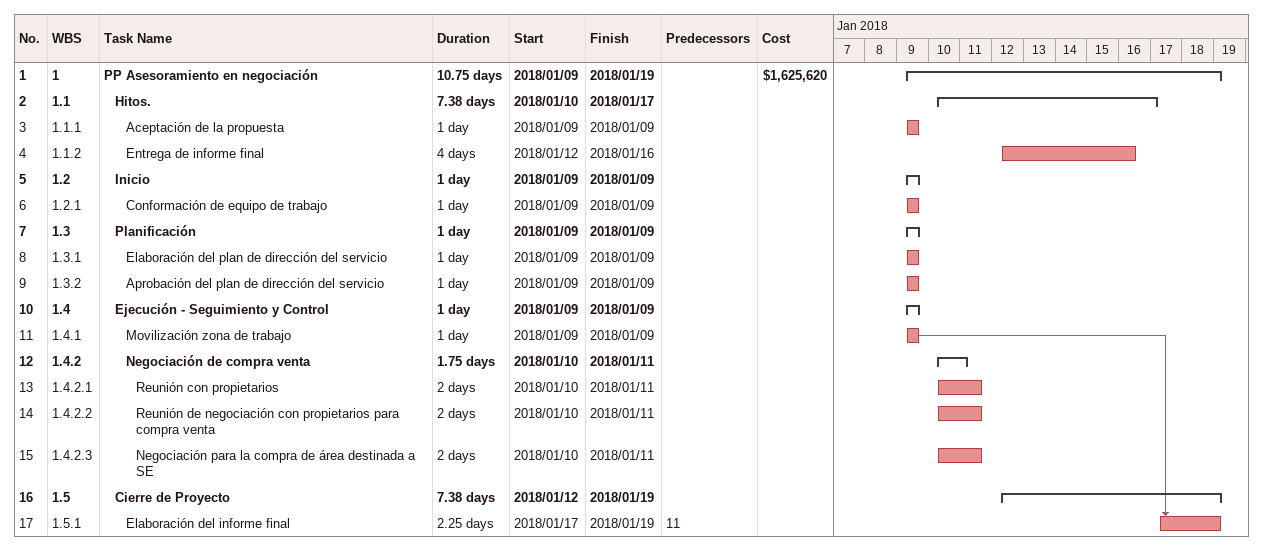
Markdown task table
| ID | WBS | Task | Duration | Start | Finish | Predecessors | Cost ($) |
|---|---|---|---|---|---|---|---|
| 1 | 1 | **PP Asesoramiento en negociación** | 10.75d | 2018-01-09 | 2018-01-19 |  | 1625620 |
| 2 | 1.1 | **Hitos.** | 7.38d | 2018-01-10 | 2018-01-17 |  |  |
| 3 | 1.1.1 | Aceptación de la propuesta | 1d | 2018-01-09 | 2018-01-09 |  |  |
| 4 | 1.1.2 | Entrega de informe final | 4d | 2018-01-12 | 2018-01-16 |  |  |
| 5 | 1.2 | **Inicio** | 1d | 2018-01-09 | 2018-01-09 |  |  |
| 6 | 1.2.1 | Conformación de equipo de trabajo | 1d | 2018-01-09 | 2018-01-09 |  |  |
| 7 | 1.3 | **Planificación** | 1d | 2018-01-09 | 2018-01-09 |  |  |
| 8 | 1.3.1 | Elaboración del plan de dirección del servicio | 1d | 2018-01-09 | 2018-01-09 |  |  |
| 9 | 1.3.2 | Aprobación del plan de dirección del servicio | 1d | 2018-01-09 | 2018-01-09 |  |  |
| 10 | 1.4 | **Ejecución - Seguimiento y Control** | 1d | 2018-01-09 | 2018-01-09 |  |  |
| 11 | 1.4.1 | Movilización zona de trabajo | 1d | 2018-01-09 | 2018-01-09 |  |  |
| 12 | 1.4.2 | **Negociación de compra venta** | 1.75d | 2018-01-10 | 2018-01-11 |  |  |
| 13 | 1.4.2.1 | Reunión con propietarios | 2d | 2018-01-10 | 2018-01-11 |  |  |
| 14 | 1.4.2.2 | Reunión de negociación con propietarios para compra venta | 2d | 2018-01-10 | 2018-01-11 |  |  |
| 15 | 1.4.2.3 | Negociación para la compra de área destinada a SE | 2d | 2018-01-10 | 2018-01-11 |  |  |
| 16 | 1.5 | **Cierre de Proyecto** | 7.38d | 2018-01-12 | 2018-01-19 |  |  |
| 17 | 1.5.1 | Elaboración del informe final | 2.25d | 2018-01-17 | 2018-01-19 | 11 |  |
